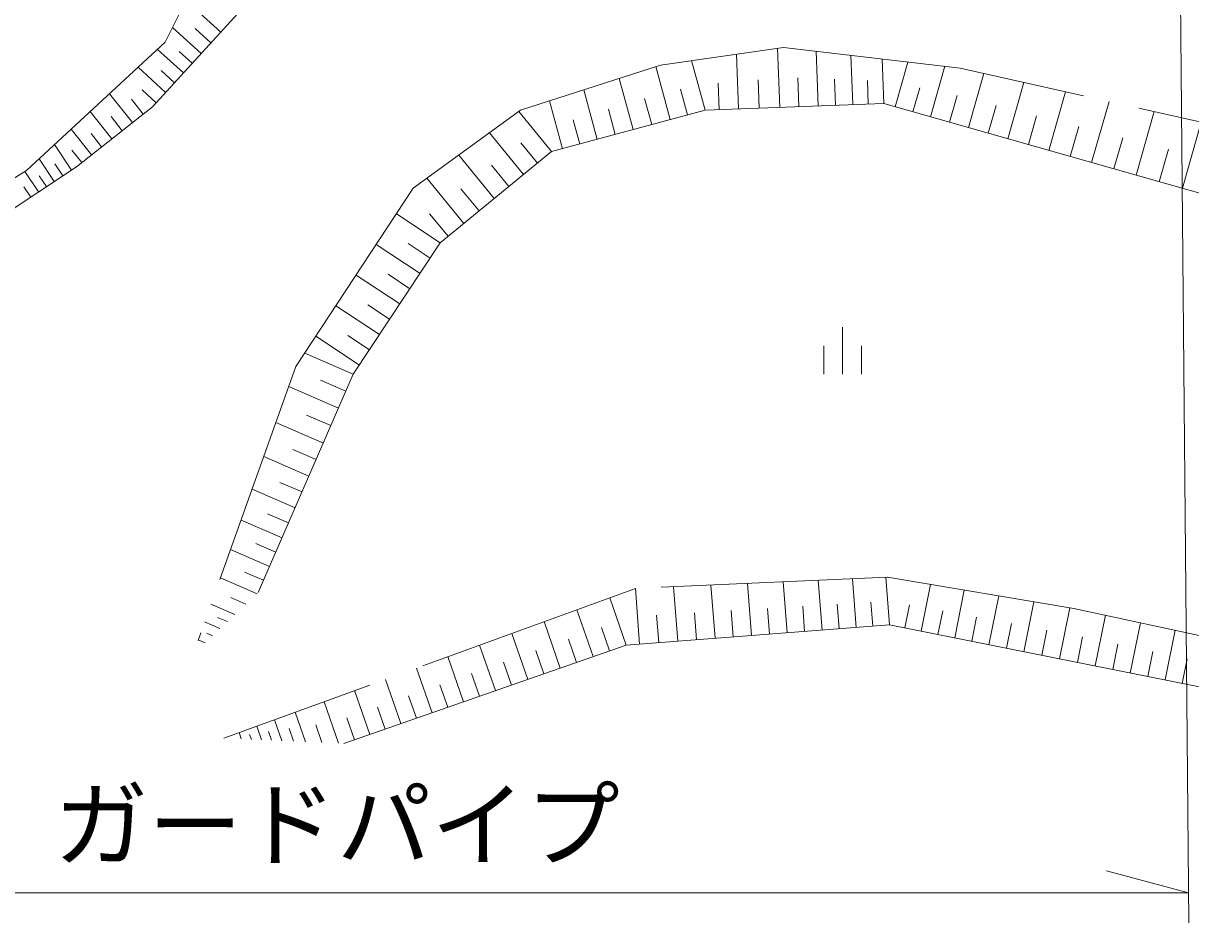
# Model space of a CAD drawing. Units: millimetres, scale not verified. Extents: x 8000 to 136000, y 4000 to 76000.
# Drawn here: x 86252 to 92441, y 47764 to 52535 of the extents above; entities that cross this region are included whole.
import ezdxf
from ezdxf.enums import TextEntityAlignment as Align

# ---------------------------------------------------------------- set-up
doc = ezdxf.new("R2010")
doc.units = ezdxf.units.MM
doc.header["$LTSCALE"] = 200
doc.linetypes.add('DASHED', pattern=[7.5, 6, -1.5])
doc.layers.add('M-BGD', color=7, linetype='Continuous', lineweight=13)
doc.layers.add('M-STR-HTXT', color=7, linetype='Continuous', lineweight=13)
doc.styles.add('ＭＳ ゴシック', font='')
doc.styles.get('ＭＳ ゴシック').set_extended_font_data('MS Gothic')

msp = doc.modelspace()

# ---------------------------------------------------------------- linework, layer by layer
at = {"layer": 'M-BGD', "linetype": 'DASHED'}
for p, q in [((87497.7, 53426.9), (87003.7, 52434.7)), ((87298, 52488.4), (87114, 52656.3)), ((87194.2, 52374.7), (87042.7, 52513)), ((87246.1, 52431.5), (87162.2, 52508.1)), ((87003.7, 52434.7), (86267.6, 51754.2)), ((87100.3, 52271.8), (86963, 52397.1)), ((87147.2, 52323.3), (87078.8, 52385.7)), ((90282.8, 52407.2), (89630.8, 52313.9)), ((91218.9, 52297.6), (90282.8, 52407.2)), ((87006.3, 52168.8), (86860.3, 52302.1)), ((89630.8, 52313.9), (88887.5, 52073.7)), ((87053.3, 52220.3), (86982.4, 52285)), ((93336.6, 51822.3), (91218.9, 52297.6)), ((86956.3, 52114.1), (86881, 52182.8)), ((86829.8, 52008.4), (86708.7, 52162)), ((86887.4, 52053.9), (86825.1, 52132.9)), ((86721, 51922.7), (86606.7, 52067.7)), ((88887.5, 52073.7), (88319.1, 51660.5)), ((86775.4, 51965.6), (86716.6, 52040.2)), ((86612.3, 51836.9), (86504.7, 51973.4)), ((86666.7, 51879.8), (86611.2, 51950.2)), ((86506.4, 51756.7), (86416.4, 51891.7)), ((86415.9, 51696.4), (86335.5, 51817)), ((86561.1, 51796.6), (86508.9, 51862.8)), ((86267.6, 51754.2), (83122.3, 49799.5)), ((86332.8, 51640.9), (86260.2, 51749.6)), ((86461.2, 51726.6), (86418.6, 51790.5)), ((86374.4, 51668.7), (86336.3, 51725.7)), ((86291, 51613.1), (86254.3, 51668.1)), ((88319.1, 51660.5), (87696.9, 50714.3)), ((87696.9, 50714.3), (87178.6, 49260.6)), ((90833, 49596.6), (89497.5, 49537.4)), ((91822, 49430.8), (90833, 49596.6)), ((89497.5, 49537.4), (87315.5, 48742.9)), ((94440.3, 48865.6), (91822, 49430.8))]:
    msp.add_line(p, q, dxfattribs=at)
at = {"layer": 'M-BGD'}
for p, q in [((87471.1, 52678), (86937, 52092.9)), ((86267.6, 51754.2), (87003.7, 52434.7)), ((90043.3, 52080.9), (90032.3, 52371.4)), ((90262.7, 52089.2), (90250.8, 52402.6)), ((90465.8, 52096.9), (90454.8, 52387.1)), ((90649, 52103.8), (90639.1, 52365.5)), ((89681.9, 52024.4), (89605.8, 52305.8)), ((89866.1, 52074.2), (89795, 52337.4)), ((90814.2, 52110.1), (90805.3, 52346)), ((90874.8, 52092.8), (90942.3, 52330)), ((91062.1, 52039.6), (91138.1, 52307.1)), ((89484.9, 51971.2), (89411.4, 52243)), ((90364.3, 52093), (90358.5, 52246)), ((90557.4, 52100.4), (90552.2, 52238.3)), ((91262.9, 51982.5), (91344.5, 52269.4)), ((89294.6, 51919.7), (89223.6, 52182.3)), ((89774, 52049.3), (89736.9, 52186.5)), ((89941.6, 52077), (89936.3, 52217)), ((90153, 52085), (90147.3, 52236)), ((90731.6, 52106.9), (90726.9, 52231.4)), ((90968.5, 52066.2), (91004.3, 52192.4)), ((91472, 51923), (91556.9, 52221.7)), ((89110.7, 51870), (89042.2, 52123.7)), ((89583.4, 51997.8), (89546, 52136.1)), ((91162.5, 52011), (91202.5, 52151.7)), ((91689.6, 51861.2), (91778, 52172.1)), ((91916.2, 51796.7), (92008.2, 52120.4)), ((86937, 52092.9), (86533.4, 51774.7)), ((86937, 52092.9), (86533.4, 51774.7)), ((89052.8, 51854.4), (88878.6, 52067.2)), ((89866.1, 52074.2), (89052.8, 51854.4)), ((89389.7, 51945.4), (89353.6, 52079.1)), ((90814.2, 52110.1), (89866.1, 52074.2)), ((93407.6, 51372.7), (90814.2, 52110.1)), ((91367.5, 51952.8), (91409.1, 52099.2)), ((92152.1, 51729.7), (92247.9, 52066.6)), ((89202.7, 51894.9), (89167.8, 52023.9)), ((91580.8, 51892.1), (91624.2, 52044.5)), ((92397.6, 51659.9), (92497.3, 52010.6)), ((88903.8, 51732.5), (88722.6, 51953.8)), ((91802.9, 51829), (91848, 51987.6)), ((92034.2, 51763.2), (92081.1, 51928.4)), ((88978.3, 51793.4), (88889.5, 51902)), ((92274.9, 51694.8), (92323.7, 51866.7)), ((89052.8, 51854.4), (88462.6, 51371.5)), ((88748.8, 51605.7), (88560.4, 51835.9)), ((86533.4, 51774.7), (85017.3, 50763.6)), ((86533.4, 51774.7), (85017.3, 50763.6)), ((88826.3, 51669.1), (88733.9, 51782)), ((88587.6, 51473.8), (88391.7, 51713.2)), ((88668.2, 51539.7), (88572.1, 51657.1)), ((88462.6, 51371.5), (88230.2, 51525.2)), ((88503.8, 51405.2), (88406.1, 51524.6)), ((88462.6, 51371.5), (88001, 50673.4)), ((88355, 51208.8), (88123, 51362.2)), ((88408.8, 51290.1), (88292.7, 51366.9)), ((88247.6, 51046.3), (88016, 51199.5)), ((88301.3, 51127.5), (88185.4, 51204.2)), ((88140.4, 50884.2), (87909.2, 51037.1)), ((88194, 50965.2), (88078.3, 51041.8)), ((88086.9, 50803.3), (87971.4, 50879.6)), ((90595.9, 50674.1), (90595.9, 50924.1)), ((88033.3, 50722.3), (87802.6, 50875)), ((90495.9, 50824.1), (90495.9, 50674.1)), ((90695.9, 50824.1), (90695.9, 50674.1)), ((88001, 50673.4), (87743.6, 50785.3)), ((88001, 50673.4), (87497.5, 49515.2)), ((87961.8, 50583.4), (87826.9, 50642)), ((87922.7, 50493.3), (87658.9, 50607.9)), ((87882.6, 50400.9), (87753.8, 50456.9)), ((87842.4, 50308.6), (87591.1, 50417.9)), ((87804.2, 50220.6), (87681.5, 50274)), ((87765.9, 50132.7), (87526.4, 50236.8)), ((87729.5, 50048.8), (87612.5, 50099.7)), ((87693.1, 49965), (87464.8, 50064.2)), ((87623.6, 49805.2), (87406, 49899.7)), ((87658.3, 49885.1), (87546.9, 49933.5)), ((87590.5, 49729), (87484.3, 49775.2)), ((87557.4, 49652.9), (87350, 49743)), ((87491.1, 49509.1), (87296.7, 49593.6)), ((87525.8, 49580.3), (87424.6, 49624.3)), ((90486.5, 49316.4), (90466.2, 49580.4)), ((90667.1, 49330.3), (90647.3, 49588.4)), ((90843.7, 49343.9), (90824.3, 49596.2)), ((89519.6, 49242), (89496.9, 49537.2)), ((89721.8, 49257.5), (89699.6, 49546.4)), ((89919.5, 49272.8), (89897.8, 49555.2)), ((90112.8, 49287.6), (90091.5, 49563.8)), ((90301.8, 49302.2), (90281, 49572.2)), ((91012.4, 49310.2), (91062, 49558.2)), ((91189.9, 49274.7), (91240.6, 49528.3)), ((87373.5, 49398.4), (87246.7, 49453.6)), ((87432.3, 49453.8), (87352, 49488.7)), ((89448.4, 49236.5), (89360.9, 49487.7)), ((90576.8, 49323.4), (90566.8, 49453.9)), ((90755.4, 49337.1), (90745.6, 49464.7)), ((91371.4, 49238.4), (91423.2, 49497.6)), ((91556.9, 49201.3), (91609.9, 49466.3)), ((89272.5, 49175.2), (89185.9, 49424)), ((89620.7, 49249.8), (89609.5, 49395.8)), ((89820.7, 49265.2), (89809.7, 49408)), ((90016.2, 49280.2), (90005.4, 49419.8)), ((90207.3, 49294.9), (90196.8, 49431.4)), ((90394.1, 49309.3), (90383.9, 49442.8)), ((90925.6, 49327.6), (90950.1, 49450.2)), ((91101.2, 49292.5), (91126.2, 49417.8)), ((91746.5, 49163.4), (91800.7, 49434.3)), ((91934.9, 49125.7), (91988.7, 49394.8)), ((87294.3, 49323.8), (87213, 49359.2)), ((87333.9, 49361.1), (87281.9, 49383.7)), ((89098.4, 49114.5), (89012.6, 49360.9)), ((89360.5, 49205.8), (89316.9, 49330.8)), ((89448.4, 49236.5), (90843.7, 49343.9)), ((90843.7, 49343.9), (93543.3, 48804)), ((91280.6, 49256.6), (91306.3, 49384.7)), ((91464.1, 49219.9), (91490.3, 49350.9)), ((92121.2, 49088.4), (92174.5, 49354.7)), ((87254.7, 49286.5), (87225.4, 49299.2)), ((88926, 49054.5), (88841, 49298.4)), ((89185.5, 49144.9), (89142.4, 49268.6)), ((91651.7, 49182.3), (91678.5, 49316.3)), ((91840.7, 49144.5), (91867.7, 49279.8)), ((92305.6, 49051.6), (92358.3, 49315)), ((87215.1, 49249.2), (87179.3, 49264.8)), ((87950.3, 48714.5), (89448.4, 49236.5)), ((88755.2, 48995), (88671.1, 49236.5)), ((89012.2, 49084.5), (88969.5, 49207.1)), ((92028, 49107.1), (92054.8, 49240.9)), ((88586.1, 48936), (88502.8, 49175.2)), ((88840.6, 49024.7), (88798.3, 49146.1)), ((92213.4, 49070), (92239.9, 49202.4)), ((92396.9, 49033.3), (92423.1, 49164.3)), ((88418.7, 48877.7), (88336.1, 49114.6)), ((88670.7, 48965.5), (88628.8, 49085.7)), ((88252.9, 48819.9), (88171.1, 49054.5)), ((88502.4, 48906.9), (88460.9, 49025.9)), ((88088.7, 48762.7), (88007.7, 48995)), ((88335.8, 48848.8), (88294.7, 48966.7)), ((87922.7, 48715.7), (87845.9, 48936.1)), ((88170.8, 48791.3), (88130.1, 48908)), ((87622.1, 48729.2), (87583.3, 48840.4)), ((87747, 48723.6), (87692.4, 48880.2)), ((88007.4, 48734.4), (87967.1, 48849.9)), ((87407, 48738.8), (87395.4, 48772)), ((87514.5, 48734), (87489.4, 48806.2)), ((87568.3, 48731.6), (87552.3, 48777.5)), ((87684.5, 48726.4), (87661.2, 48793.3)), ((87834.8, 48719.6), (87802, 48813.9)), ((87460.7, 48736.4), (87451.6, 48762.8))]:
    msp.add_line(p, q, dxfattribs=at)
at = {"layer": 'M-STR-HTXT'}
for p, q in [((92357.2, 55912.5), (92431.3, 47764)), ((92429.9, 47921.9), (91995.6, 48039.4)), ((83446.8, 47921.9), (92429.9, 47921.9))]:
    msp.add_line(p, q, dxfattribs=at)

# ---------------------------------------------------------------- texts
at = {"layer": 'M-STR-HTXT', "style": 'ＭＳ ゴシック'}
msp.add_text('ガードパイプ', height=366.6, dxfattribs=at).set_placement((86413.7, 47991.2), align=Align.BOTTOM_LEFT)

doc.saveas('drawing.dxf')
